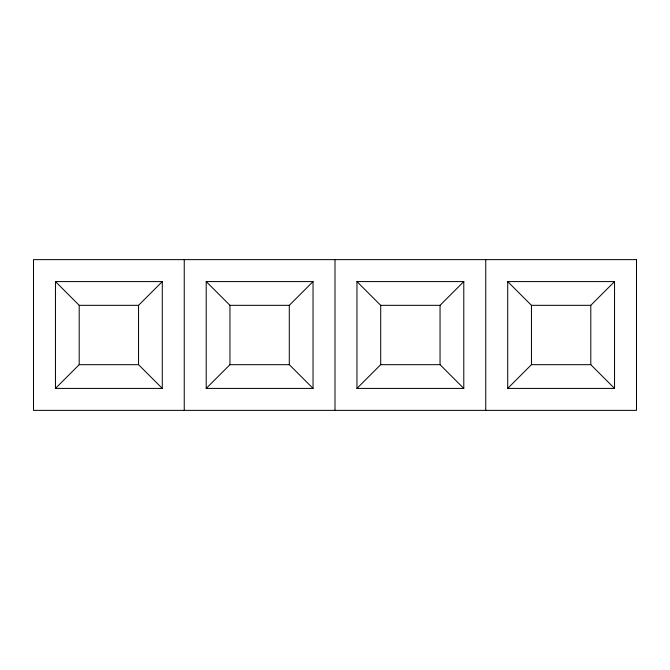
<?xml version="1.0" encoding="UTF-8"?>
<svg xmlns="http://www.w3.org/2000/svg" width="670" height="670" viewBox="0 0 670 670"><rect width="100%" height="100%" fill="white"/><g stroke="black" fill="none" stroke-linecap="round" stroke-linejoin="round"><path stroke-width="1" d="M55.459 388.416L79.202 364.673L138.548 364.673L162.291 388.416L162.291 281.584L55.459 281.584L55.459 388.416L162.291 388.416M55.459 281.584L79.202 305.327L138.548 305.327L162.291 281.584M206.209 388.416L229.952 364.673L229.952 305.327L206.209 281.584L206.209 388.416L313.041 388.416L313.041 281.584L206.209 281.584M229.952 305.327L289.298 305.327L313.041 281.584M356.959 388.416L380.702 364.673L440.048 364.673L463.791 388.416L463.791 281.584L356.959 281.584L356.959 388.416L463.791 388.416M356.959 281.584L380.702 305.327L440.048 305.327L463.791 281.584M507.709 388.416L531.452 364.673L590.798 364.673L614.541 388.416L507.709 388.416L507.709 281.584L614.541 281.584L614.541 388.416M590.798 364.673L590.798 305.327L614.541 281.584M507.709 281.584L531.452 305.327L590.798 305.327M229.952 364.673L289.298 364.673L313.041 388.416M531.452 305.327L531.452 364.673M485.75 259.625L485.75 410.375M440.048 305.327L440.048 364.673M380.702 305.327L380.702 364.673M335 259.625L335 410.375M289.298 305.327L289.298 364.673M184.25 259.625L184.25 410.375M138.548 305.327L138.548 364.673M79.202 305.327L79.202 364.673M636.5 259.625L33.5 259.625L33.5 410.375L636.5 410.375L636.5 259.625"/></g></svg>
